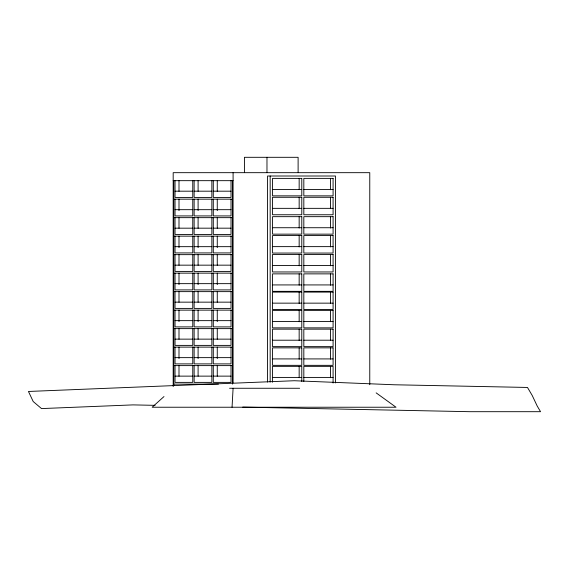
<?xml version="1.0" encoding="UTF-8"?>
<svg xmlns="http://www.w3.org/2000/svg" width="569" height="569" viewBox="0 0 569 569"><rect width="100%" height="100%" fill="white"/><g stroke="black" fill="none" stroke-linecap="round" stroke-linejoin="round"><path stroke-width="0.85" d="M232.052 407.233L233.091 388.264M163.986 396.565L152.165 407.233L396.024 407.233L376.152 392.873M173.182 180.672L233.091 180.672M272.523 189.441L301.783 189.441M303.825 189.441L333.085 189.441M175.032 191.184L192.763 191.184M194.129 191.184L211.86 191.184M213.29 191.184L231.028 191.184M173.78 199.164L232.493 199.164M272.523 208.346L301.783 208.346M303.825 208.346L333.085 208.346M175.032 209.677L192.763 209.677M194.129 209.677L211.86 209.677M213.29 209.677L231.028 209.677M173.78 217.657L232.493 217.657M272.523 227.728L301.783 227.728M303.825 227.728L333.085 227.728M175.032 228.176L192.763 228.176M194.129 228.176L211.86 228.176M213.29 228.176L231.028 228.176M173.78 236.156L232.493 236.156M175.032 246.669L192.763 246.669M194.129 246.669L211.86 246.669M213.29 246.669L231.028 246.669M272.523 246.633L301.783 246.633M303.825 246.633L333.085 246.633M173.78 254.649L232.493 254.649M175.032 265.161L192.763 265.161M194.129 265.161L211.86 265.161M213.29 265.161L231.028 265.161M272.523 265.538L301.783 265.538M303.825 265.538L333.085 265.538M173.78 273.141L232.493 273.141M175.032 283.654L192.763 283.654M194.129 283.654L211.86 283.654M213.29 283.654L231.028 283.654M272.523 284.927L301.783 284.927M303.825 284.927L333.085 284.927M173.78 291.634L232.493 291.634M175.032 302.153L192.763 302.153M194.129 302.153L211.86 302.153M213.29 302.153L231.028 302.153M272.523 303.149L301.783 303.149M303.825 303.149L333.085 303.149M173.78 310.133L232.493 310.133M175.032 320.646L192.763 320.646M194.129 320.646L211.86 320.646M213.29 320.646L231.028 320.646M272.523 321.442L301.783 321.442M303.825 321.442L333.085 321.442M173.78 328.626L232.493 328.626M175.032 339.138L192.763 339.138M194.129 339.138L211.86 339.138M213.29 339.138L231.028 339.138M272.523 340.212L301.783 340.212M303.825 340.212L333.085 340.212M173.78 347.118L232.493 347.118M175.032 357.638L192.763 357.638M194.129 357.638L211.86 357.638M213.29 357.638L231.028 357.638M272.523 358.918L301.783 358.918M303.825 358.918L333.085 358.918M173.78 365.618L232.493 365.618M175.032 376.13L192.763 376.13M194.129 376.13L211.86 376.13M213.29 376.13L231.028 376.13M272.523 377.418L301.783 377.418M303.825 377.418L333.085 377.418M173.78 384.111L218.475 384.111M229.57 388.264L299.657 388.264M155.088 405.341L132.954 404.893L41.523 408.585L33.208 401.543L28.45 391.465L294.315 380.732L394.175 384.765L527.484 387.453L532.243 395.519L537.186 405.989L540.55 411.693L469.88 411.693L242.743 407.112M369.765 384.715L369.765 172.677L173.182 172.677L173.182 386.486M335.504 382.951L335.504 176.006L267.544 176.006L267.544 382.062M333.085 383.029L333.085 366.358L303.825 366.358L303.825 381.429M330.461 178.382L330.461 189.74M330.461 197.287L330.461 208.645M330.461 216.668L330.461 228.027M330.461 235.573L330.461 246.939M330.461 254.485L330.461 265.844M330.461 273.867L330.461 285.225M330.461 292.089L330.461 303.455M330.461 310.382L330.461 321.748M330.461 329.152L330.461 340.518M330.461 347.858L330.461 359.217M330.461 366.358L330.461 377.716M301.783 381.429L301.783 366.358L272.523 366.358L272.523 382.233M299.159 178.382L299.159 189.441M299.159 197.287L299.159 208.645M299.159 216.668L299.159 228.027M299.159 235.573L299.159 246.939M299.159 254.485L299.159 265.844M299.159 273.867L299.159 285.225M299.159 292.089L299.159 303.455M299.159 310.382L299.159 321.748M299.159 329.152L299.159 340.518M299.159 347.858L299.159 359.217M299.159 366.358L299.159 377.716M298.113 172.279L298.113 157.307L244.421 157.307L244.421 172.279M270.168 176.006L270.168 382.062M266.975 157.307L266.975 172.279M233.091 172.677L233.091 382.937M232.493 180.672L232.493 384.111M231.028 180.672L231.028 197.436L213.29 197.436L213.29 180.672M231.028 199.164L231.028 215.928L213.29 215.928L213.29 199.164M231.028 217.657L231.028 234.428L213.29 234.428L213.29 217.657M231.028 236.156L231.028 252.921L213.29 252.921L213.29 236.156M231.028 254.649L231.028 271.413L213.29 271.413L213.29 254.649M231.028 273.141L231.028 289.906L213.29 289.906L213.29 273.141M231.028 291.634L231.028 308.405L213.29 308.405L213.29 291.634M231.028 310.133L231.028 326.898L213.29 326.898L213.29 310.133M231.028 328.626L231.028 345.39L213.29 345.39L213.29 328.626M231.028 347.118L231.028 363.89L213.29 363.89L213.29 347.118M231.028 365.618L231.028 382.382L213.29 382.382L213.29 365.618M217.266 180.672L217.266 191.262M217.266 199.164L217.266 210.637M217.266 217.657L217.266 228.247M217.266 236.156L217.266 247.629M217.266 254.649L217.266 265.239M217.266 273.141L217.266 284.614M217.266 291.634L217.266 302.224M217.266 310.133L217.266 321.606M217.266 328.626L217.266 339.216M217.266 347.118L217.266 358.591M217.266 365.618L217.266 376.201M211.86 180.672L211.86 197.436L194.129 197.436L194.129 180.672M211.86 199.164L211.86 215.928L194.129 215.928L194.129 199.164M211.86 217.657L211.86 234.428L194.129 234.428L194.129 217.657M211.86 236.156L211.86 252.921L194.129 252.921L194.129 236.156M211.86 254.649L211.86 271.413L194.129 271.413L194.129 254.649M211.86 273.141L211.86 289.906L194.129 289.906L194.129 273.141M211.86 291.634L211.86 308.405L194.129 308.405L194.129 291.634M211.86 310.133L211.86 326.898L194.129 326.898L194.129 310.133M211.86 328.626L211.86 345.39L194.129 345.39L194.129 328.626M211.86 347.118L211.86 363.89L194.129 363.89L194.129 347.118M211.86 365.618L211.86 382.382L194.129 382.382L194.129 365.618M198.097 180.672L198.097 191.262M198.097 199.164L198.097 210.637M198.097 217.657L198.097 228.247M198.097 236.156L198.097 247.629M198.097 254.649L198.097 265.239M198.097 273.141L198.097 284.614M198.097 291.634L198.097 302.224M198.097 310.133L198.097 321.606M198.097 328.626L198.097 339.216M198.097 347.118L198.097 358.591M198.097 365.618L198.097 376.201M192.763 180.672L192.763 197.436L175.032 197.436L175.032 180.672M192.763 199.164L192.763 215.928L175.032 215.928L175.032 199.164M192.763 217.657L192.763 234.428L175.032 234.428L175.032 217.657M192.763 236.156L192.763 252.921L175.032 252.921L175.032 236.156M192.763 254.649L192.763 271.413L175.032 271.413L175.032 254.649M192.763 273.141L192.763 289.906L175.032 289.906L175.032 273.141M192.763 291.634L192.763 308.405L175.032 308.405L175.032 291.634M192.763 310.133L192.763 326.898L175.032 326.898L175.032 310.133M192.763 328.626L192.763 345.39L175.032 345.39L175.032 328.626M192.763 347.118L192.763 363.89L175.032 363.89L175.032 347.118M192.763 365.618L192.763 382.382L175.032 382.382L175.032 365.618M179 180.672L179 191.262M179 199.164L179 210.637M179 217.657L179 228.247M179 236.156L179 247.629M179 254.649L179 265.239M179 273.141L179 284.614M179 291.634L179 302.224M179 310.133L179 321.606M179 328.626L179 339.216M179 347.118L179 358.591M179 365.618L179 376.201M173.78 180.672L173.78 385.768M301.783 178.382L272.523 178.382L272.523 195.857L301.783 195.857L301.783 178.382M333.085 178.382L303.825 178.382L303.825 195.857L333.085 195.857L333.085 178.382M301.783 197.287L272.523 197.287L272.523 214.762L301.783 214.762L301.783 197.287M333.085 197.287L303.825 197.287L303.825 214.762L333.085 214.762L333.085 197.287M301.783 216.668L272.523 216.668L272.523 234.151L301.783 234.151L301.783 216.668M333.085 216.668L303.825 216.668L303.825 234.151L333.085 234.151L333.085 216.668M301.783 235.573L272.523 235.573L272.523 253.056L301.783 253.056L301.783 235.573M333.085 235.573L303.825 235.573L303.825 253.056L333.085 253.056L333.085 235.573M301.783 254.485L272.523 254.485L272.523 271.961L301.783 271.961L301.783 254.485M333.085 254.485L303.825 254.485L303.825 271.961L333.085 271.961L333.085 254.485M301.783 273.867L272.523 273.867L272.523 291.342L301.783 291.342L301.783 273.867M333.085 273.867L303.825 273.867L303.825 291.342L333.085 291.342L333.085 273.867M301.783 292.089L272.523 292.089L272.523 309.572L301.783 309.572L301.783 292.089M333.085 292.089L303.825 292.089L303.825 309.572L333.085 309.572L333.085 292.089M301.783 310.382L272.523 310.382L272.523 327.865L301.783 327.865L301.783 310.382M333.085 310.382L303.825 310.382L303.825 327.865L333.085 327.865L333.085 310.382M301.783 329.152L272.523 329.152L272.523 346.635L301.783 346.635L301.783 329.152M333.085 329.152L303.825 329.152L303.825 346.635L333.085 346.635L333.085 329.152M301.783 347.858L272.523 347.858L272.523 365.334L301.783 365.334L301.783 347.858M333.085 347.858L303.825 347.858L303.825 365.334L333.085 365.334L333.085 347.858"/></g></svg>
